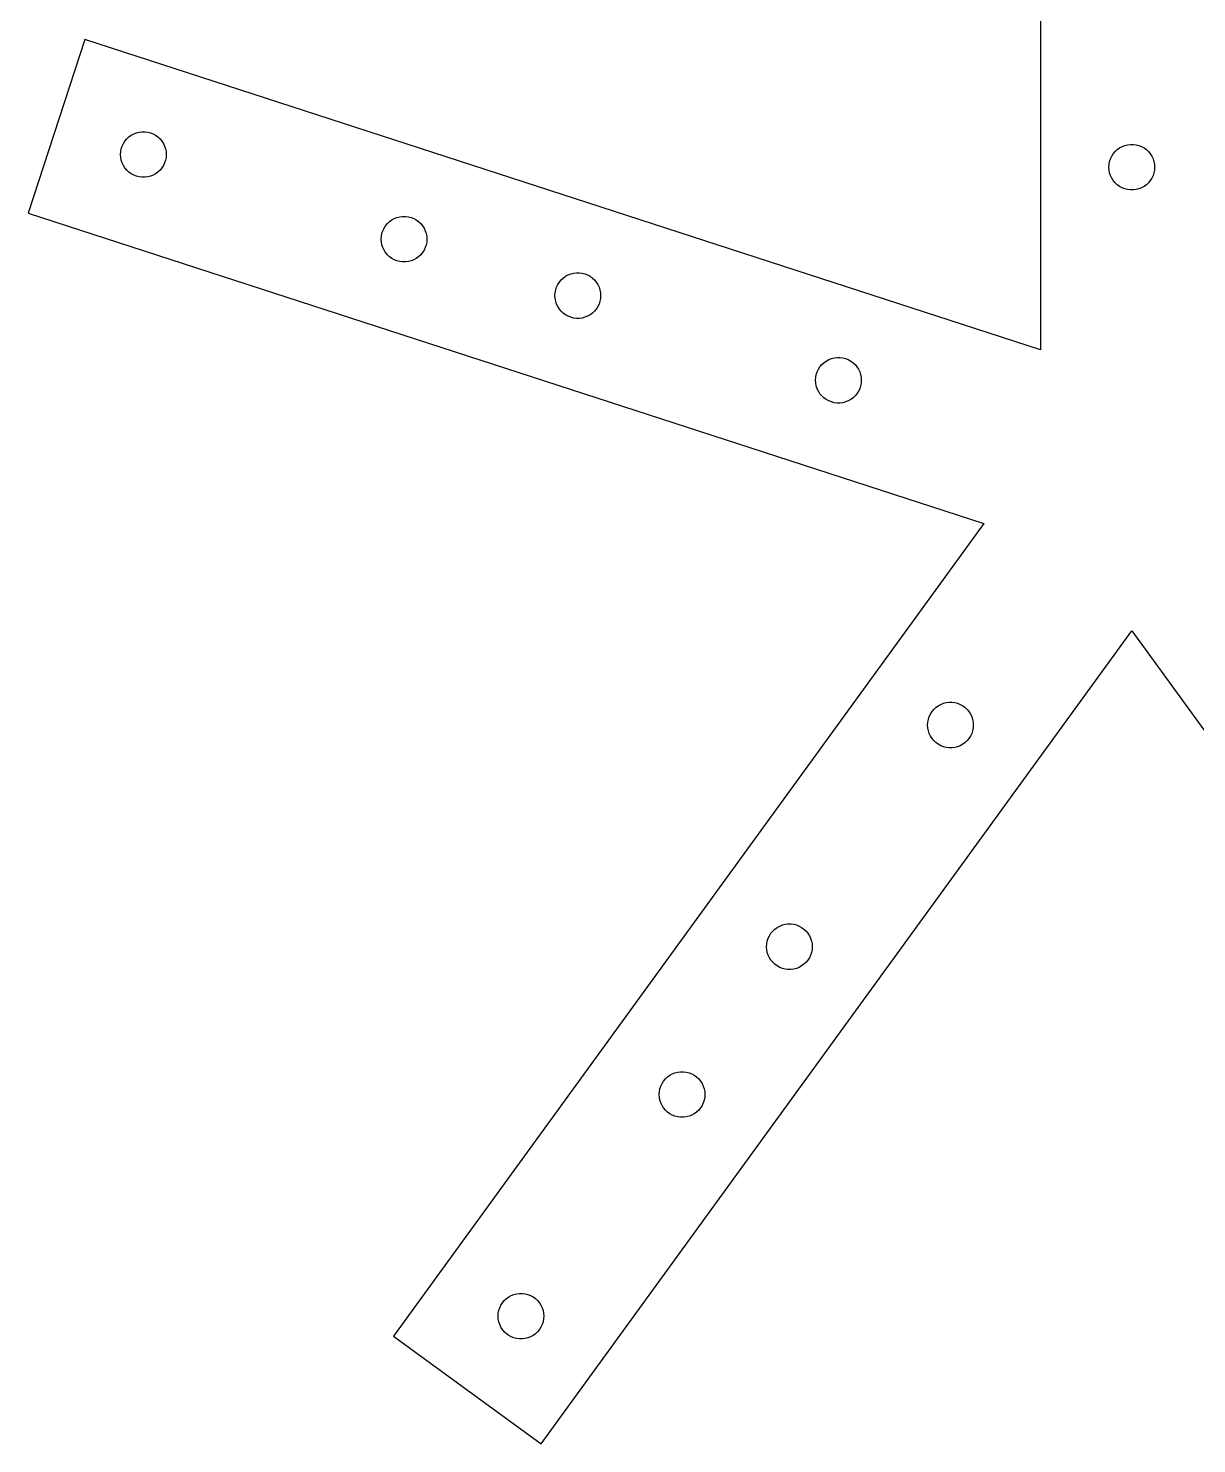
# Model space of a CAD drawing. Header units: metres. Extents: x 19 to 981, y 14 to 964.
# Drawn here: x 19.2 to 147.1, y 94 to 249 of the extents above; entities that cross this region are included whole.
import ezdxf

# ---------------------------------------------------------------- set-up
doc = ezdxf.new("R2010")
doc.units = ezdxf.units.M

msp = doc.modelspace()

# ---------------------------------------------------------------- linework, layer by layer
for p, q in [((130, 323.764), (130, 213.764)), ((25.3838, 247.756), (19.2035, 228.735)), ((130, 213.764), (25.3838, 247.756)), ((30.2106, 237.081), (30.4646, 237.266)), ((30.4646, 237.266), (30.7397, 237.417)), ((30.7397, 237.417), (31.0316, 237.533)), ((31.0316, 237.533), (31.3357, 237.611)), ((31.3357, 237.611), (31.6472, 237.65)), ((31.6472, 237.65), (31.9612, 237.65)), ((31.9612, 237.65), (32.2726, 237.611)), ((32.2726, 237.611), (32.5767, 237.533)), ((32.5767, 237.533), (32.8686, 237.417)), ((32.8686, 237.417), (33.1438, 237.266)), ((33.1438, 237.266), (33.3978, 237.081)), ((29.3239, 235.468), (29.3827, 235.777)), ((29.3827, 235.777), (29.4798, 236.075)), ((29.4798, 236.075), (29.6134, 236.359)), ((29.6134, 236.359), (29.7816, 236.624)), ((29.7816, 236.624), (29.9818, 236.866)), ((29.9818, 236.866), (30.2106, 237.081)), ((33.3978, 237.081), (33.6266, 236.866)), ((33.6266, 236.866), (33.8267, 236.624)), ((33.8267, 236.624), (33.995, 236.359)), ((33.995, 236.359), (34.1286, 236.075)), ((34.1286, 236.075), (34.2256, 235.777)), ((34.2256, 235.777), (34.2845, 235.468)), ((138.178, 235.475), (138.406, 235.69)), ((138.406, 235.69), (138.66, 235.875)), ((138.66, 235.875), (138.936, 236.026)), ((138.936, 236.026), (139.227, 236.141)), ((139.227, 236.141), (139.532, 236.22)), ((139.532, 236.22), (139.843, 236.259)), ((139.843, 236.259), (140.157, 236.259)), ((140.157, 236.259), (140.468, 236.22)), ((140.468, 236.22), (140.773, 236.141)), ((140.773, 236.141), (141.064, 236.026)), ((141.064, 236.026), (141.34, 235.875)), ((141.34, 235.875), (141.594, 235.69)), ((141.594, 235.69), (141.822, 235.475)), ((29.3042, 235.155), (29.3239, 235.468)), ((29.3239, 234.842), (29.3042, 235.155)), ((29.3827, 234.533), (29.3239, 234.842)), ((29.4798, 234.235), (29.3827, 234.533)), ((29.6134, 233.951), (29.4798, 234.235)), ((34.1286, 234.235), (33.995, 233.951)), ((34.2257, 234.533), (34.1286, 234.235)), ((34.2845, 234.842), (34.2257, 234.533)), ((34.2845, 235.468), (34.3042, 235.155)), ((34.3042, 235.155), (34.2845, 234.842)), ((137.5, 233.764), (137.52, 234.077)), ((137.52, 234.077), (137.579, 234.386)), ((137.579, 234.386), (137.676, 234.684)), ((137.676, 234.684), (137.809, 234.968)), ((137.809, 234.968), (137.977, 235.233)), ((137.977, 235.233), (138.178, 235.475)), ((141.822, 235.475), (142.023, 235.233)), ((142.023, 235.233), (142.191, 234.968)), ((142.191, 234.968), (142.324, 234.684)), ((142.324, 234.684), (142.421, 234.386)), ((142.421, 234.386), (142.48, 234.077)), ((142.48, 234.077), (142.5, 233.764)), ((29.7816, 233.685), (29.6134, 233.951)), ((29.9818, 233.444), (29.7816, 233.685)), ((30.2106, 233.229), (29.9818, 233.444)), ((30.4646, 233.044), (30.2106, 233.229)), ((30.7397, 232.893), (30.4646, 233.044)), ((31.0316, 232.777), (30.7397, 232.893)), ((31.3357, 232.699), (31.0316, 232.777)), ((31.6472, 232.66), (31.3357, 232.699)), ((31.9612, 232.66), (31.6472, 232.66)), ((32.2726, 232.699), (31.9612, 232.66)), ((32.5767, 232.777), (32.2726, 232.699)), ((32.8686, 232.893), (32.5767, 232.777)), ((33.1438, 233.044), (32.8686, 232.893)), ((33.3978, 233.229), (33.1438, 233.044)), ((33.6266, 233.444), (33.3978, 233.229)), ((33.8267, 233.685), (33.6266, 233.444)), ((33.995, 233.951), (33.8267, 233.685)), ((137.52, 233.45), (137.5, 233.764)), ((137.579, 233.142), (137.52, 233.45)), ((137.676, 232.844), (137.579, 233.142)), ((137.809, 232.559), (137.676, 232.844)), ((137.977, 232.294), (137.809, 232.559)), ((142.191, 232.559), (142.023, 232.294)), ((142.324, 232.844), (142.191, 232.559)), ((142.421, 233.142), (142.324, 232.844)), ((142.48, 233.45), (142.421, 233.142)), ((142.5, 233.764), (142.48, 233.45)), ((138.178, 232.052), (137.977, 232.294)), ((138.406, 231.838), (138.178, 232.052)), ((138.66, 231.653), (138.406, 231.838)), ((138.936, 231.502), (138.66, 231.653)), ((139.227, 231.386), (138.936, 231.502)), ((139.532, 231.308), (139.227, 231.386)), ((139.843, 231.269), (139.532, 231.308)), ((140.157, 231.269), (139.843, 231.269)), ((140.468, 231.308), (140.157, 231.269)), ((140.773, 231.386), (140.468, 231.308)), ((141.064, 231.502), (140.773, 231.386)), ((141.34, 231.653), (141.064, 231.502)), ((141.594, 231.838), (141.34, 231.653)), ((141.822, 232.052), (141.594, 231.838)), ((142.023, 232.294), (141.822, 232.052)), ((19.2035, 228.735), (123.82, 194.743)), ((58.7423, 227.811), (58.9963, 227.995)), ((58.9963, 227.995), (59.2714, 228.146)), ((59.2714, 228.146), (59.5633, 228.262)), ((59.5633, 228.262), (59.8674, 228.34)), ((59.8674, 228.34), (60.1789, 228.379)), ((60.1789, 228.379), (60.4929, 228.379)), ((60.4929, 228.379), (60.8043, 228.34)), ((60.8043, 228.34), (61.1084, 228.262)), ((61.1084, 228.262), (61.4003, 228.146)), ((61.4003, 228.146), (61.6754, 227.995)), ((61.6754, 227.995), (61.9294, 227.811)), ((57.8556, 226.198), (57.9144, 226.506)), ((57.9144, 226.506), (58.0114, 226.805)), ((58.0114, 226.805), (58.1451, 227.089)), ((58.1451, 227.089), (58.3134, 227.354)), ((58.3134, 227.354), (58.5135, 227.596)), ((58.5135, 227.596), (58.7423, 227.811)), ((61.9294, 227.811), (62.1583, 227.596)), ((62.1583, 227.596), (62.3584, 227.354)), ((62.3584, 227.354), (62.5267, 227.089)), ((62.5267, 227.089), (62.6603, 226.805)), ((62.6603, 226.805), (62.7574, 226.506)), ((62.7574, 226.506), (62.8162, 226.198)), ((57.8359, 225.884), (57.8556, 226.198)), ((57.8556, 225.571), (57.8359, 225.884)), ((57.9144, 225.263), (57.8556, 225.571)), ((58.0114, 224.964), (57.9144, 225.263)), ((58.1451, 224.68), (58.0114, 224.964)), ((62.6603, 224.964), (62.5267, 224.68)), ((62.7574, 225.263), (62.6603, 224.964)), ((62.8162, 225.571), (62.7574, 225.263)), ((62.8162, 226.198), (62.8359, 225.884)), ((62.8359, 225.884), (62.8162, 225.571)), ((58.3133, 224.415), (58.1451, 224.68)), ((58.5135, 224.173), (58.3133, 224.415)), ((58.7423, 223.958), (58.5135, 224.173)), ((58.9963, 223.774), (58.7423, 223.958)), ((59.2714, 223.622), (58.9963, 223.774)), ((59.5634, 223.507), (59.2714, 223.622)), ((59.8674, 223.429), (59.5634, 223.507)), ((60.1789, 223.389), (59.8674, 223.429)), ((60.4929, 223.389), (60.1789, 223.389)), ((60.8043, 223.429), (60.4929, 223.389)), ((61.1084, 223.507), (60.8043, 223.429)), ((61.4003, 223.622), (61.1084, 223.507)), ((61.6755, 223.774), (61.4003, 223.622)), ((61.9295, 223.958), (61.6755, 223.774)), ((62.1583, 224.173), (61.9295, 223.958)), ((62.3584, 224.415), (62.1583, 224.173)), ((62.5267, 224.68), (62.3584, 224.415)), ((77.5346, 221.415), (77.7635, 221.63)), ((77.7635, 221.63), (78.0175, 221.815)), ((78.0175, 221.815), (78.2926, 221.966)), ((78.2926, 221.966), (78.5845, 222.082)), ((78.5845, 222.082), (78.8886, 222.16)), ((78.8886, 222.16), (79.2, 222.199)), ((79.2, 222.199), (79.514, 222.199)), ((79.514, 222.199), (79.8255, 222.16)), ((79.8255, 222.16), (80.1296, 222.082)), ((80.1296, 222.082), (80.4215, 221.966)), ((80.4215, 221.966), (80.6966, 221.815)), ((80.6966, 221.815), (80.9506, 221.63)), ((80.9506, 221.63), (81.1794, 221.415)), ((76.8767, 220.017), (76.9356, 220.326)), ((76.9356, 220.326), (77.0326, 220.624)), ((77.0326, 220.624), (77.1662, 220.908)), ((77.1662, 220.908), (77.3345, 221.174)), ((77.3345, 221.174), (77.5346, 221.415)), ((81.1794, 221.415), (81.3796, 221.174)), ((81.3796, 221.174), (81.5478, 220.908)), ((81.5478, 220.908), (81.6815, 220.624)), ((81.6815, 220.624), (81.7785, 220.326)), ((81.7785, 220.326), (81.8373, 220.017)), ((76.857, 219.704), (76.8767, 220.017)), ((76.8767, 219.391), (76.857, 219.704)), ((76.9356, 219.082), (76.8767, 219.391)), ((77.0326, 218.784), (76.9356, 219.082)), ((77.1663, 218.5), (77.0326, 218.784)), ((81.6815, 218.784), (81.5478, 218.5)), ((81.7785, 219.082), (81.6815, 218.784)), ((81.8373, 219.391), (81.7785, 219.082)), ((81.8373, 220.017), (81.857, 219.704)), ((81.857, 219.704), (81.8373, 219.391)), ((77.3345, 218.235), (77.1663, 218.5)), ((77.5346, 217.993), (77.3345, 218.235)), ((77.7635, 217.778), (77.5346, 217.993)), ((78.0174, 217.593), (77.7635, 217.778)), ((78.2926, 217.442), (78.0174, 217.593)), ((78.5845, 217.326), (78.2926, 217.442)), ((78.8886, 217.248), (78.5845, 217.326)), ((79.2, 217.209), (78.8886, 217.248)), ((79.514, 217.209), (79.2, 217.209)), ((79.8255, 217.248), (79.514, 217.209)), ((80.1296, 217.326), (79.8255, 217.248)), ((80.4215, 217.442), (80.1296, 217.326)), ((80.6966, 217.593), (80.4215, 217.442)), ((80.9506, 217.778), (80.6966, 217.593)), ((81.1794, 217.993), (80.9506, 217.778)), ((81.3796, 218.235), (81.1794, 217.993)), ((81.5478, 218.5), (81.3796, 218.235)), ((106.066, 212.145), (106.295, 212.36)), ((106.295, 212.36), (106.549, 212.544)), ((106.549, 212.544), (106.824, 212.696)), ((106.824, 212.696), (107.116, 212.811)), ((107.116, 212.811), (107.42, 212.889)), ((107.42, 212.889), (107.732, 212.929)), ((107.732, 212.929), (108.046, 212.929)), ((108.046, 212.929), (108.357, 212.889)), ((108.357, 212.889), (108.661, 212.811)), ((108.661, 212.811), (108.953, 212.696)), ((108.953, 212.696), (109.228, 212.544)), ((109.228, 212.544), (109.482, 212.36)), ((109.482, 212.36), (109.711, 212.145)), ((105.408, 210.747), (105.467, 211.055)), ((105.467, 211.055), (105.564, 211.354)), ((105.564, 211.354), (105.698, 211.638)), ((105.698, 211.638), (105.866, 211.903)), ((105.866, 211.903), (106.066, 212.145)), ((109.711, 212.145), (109.911, 211.903)), ((109.911, 211.903), (110.079, 211.638)), ((110.079, 211.638), (110.213, 211.354)), ((110.213, 211.354), (110.31, 211.055)), ((110.31, 211.055), (110.369, 210.747)), ((105.389, 210.434), (105.408, 210.747)), ((105.408, 210.12), (105.389, 210.434)), ((105.467, 209.812), (105.408, 210.12)), ((105.564, 209.513), (105.467, 209.812)), ((105.698, 209.229), (105.564, 209.513)), ((105.866, 208.964), (105.698, 209.229)), ((110.079, 209.229), (109.911, 208.964)), ((110.213, 209.513), (110.079, 209.229)), ((110.31, 209.812), (110.213, 209.513)), ((110.369, 210.12), (110.31, 209.812)), ((110.369, 210.747), (110.389, 210.434)), ((110.389, 210.434), (110.369, 210.12)), ((106.066, 208.722), (105.866, 208.964)), ((106.295, 208.507), (106.066, 208.722)), ((106.549, 208.323), (106.295, 208.507)), ((106.824, 208.172), (106.549, 208.323)), ((107.116, 208.056), (106.824, 208.172)), ((107.42, 207.978), (107.116, 208.056)), ((107.732, 207.939), (107.42, 207.978)), ((108.046, 207.939), (107.732, 207.939)), ((108.357, 207.978), (108.046, 207.939)), ((108.661, 208.056), (108.357, 207.978)), ((108.953, 208.172), (108.661, 208.056)), ((109.228, 208.323), (108.953, 208.172)), ((109.482, 208.507), (109.228, 208.323)), ((109.711, 208.722), (109.482, 208.507)), ((109.911, 208.964), (109.711, 208.722)), ((123.82, 194.743), (59.1633, 105.751)), ((75.3436, 93.9951), (140, 182.987)), ((140, 182.987), (204.656, 93.9951)), ((119.382, 175.062), (119.686, 175.14)), ((119.686, 175.14), (119.997, 175.18)), ((119.997, 175.18), (120.311, 175.18)), ((120.311, 175.18), (120.623, 175.14)), ((120.623, 175.14), (120.927, 175.062)), ((117.733, 173.306), (117.83, 173.605)), ((117.83, 173.605), (117.963, 173.889)), ((117.963, 173.889), (118.132, 174.154)), ((118.132, 174.154), (118.332, 174.396)), ((118.332, 174.396), (118.561, 174.611)), ((118.561, 174.611), (118.815, 174.795)), ((118.815, 174.795), (119.09, 174.947)), ((119.09, 174.947), (119.382, 175.062)), ((120.927, 175.062), (121.219, 174.947)), ((121.219, 174.947), (121.494, 174.795)), ((121.494, 174.795), (121.748, 174.611)), ((121.748, 174.611), (121.977, 174.396)), ((121.977, 174.396), (122.177, 174.154)), ((122.177, 174.154), (122.345, 173.889)), ((122.345, 173.889), (122.479, 173.605)), ((122.479, 173.605), (122.576, 173.306)), ((117.654, 172.685), (117.674, 172.998)), ((117.674, 172.371), (117.654, 172.685)), ((117.674, 172.998), (117.733, 173.306)), ((117.733, 172.063), (117.674, 172.371)), ((117.83, 171.764), (117.733, 172.063)), ((122.576, 172.063), (122.479, 171.764)), ((122.576, 173.306), (122.634, 172.998)), ((122.634, 172.371), (122.576, 172.063)), ((122.634, 172.998), (122.654, 172.685)), ((122.654, 172.685), (122.634, 172.371)), ((117.963, 171.48), (117.83, 171.764)), ((118.132, 171.215), (117.963, 171.48)), ((118.332, 170.973), (118.132, 171.215)), ((118.561, 170.758), (118.332, 170.973)), ((118.815, 170.574), (118.561, 170.758)), ((119.09, 170.422), (118.815, 170.574)), ((121.494, 170.574), (121.219, 170.422)), ((121.748, 170.758), (121.494, 170.574)), ((121.977, 170.973), (121.748, 170.758)), ((122.177, 171.215), (121.977, 170.973)), ((122.345, 171.48), (122.177, 171.215)), ((122.479, 171.764), (122.345, 171.48)), ((119.382, 170.307), (119.09, 170.422)), ((119.686, 170.229), (119.382, 170.307)), ((119.997, 170.189), (119.686, 170.229)), ((120.311, 170.189), (119.997, 170.189)), ((120.623, 170.229), (120.311, 170.189)), ((120.927, 170.307), (120.623, 170.229)), ((121.219, 170.422), (120.927, 170.307)), ((100.698, 150.125), (100.927, 150.34)), ((100.927, 150.34), (101.181, 150.525)), ((101.181, 150.525), (101.456, 150.676)), ((101.456, 150.676), (101.748, 150.792)), ((101.748, 150.792), (102.052, 150.87)), ((102.052, 150.87), (102.364, 150.909)), ((102.364, 150.909), (102.678, 150.909)), ((102.678, 150.909), (102.989, 150.87)), ((102.989, 150.87), (103.293, 150.792)), ((103.293, 150.792), (103.585, 150.676)), ((103.585, 150.676), (103.86, 150.525)), ((103.86, 150.525), (104.114, 150.34)), ((104.114, 150.34), (104.343, 150.125)), ((100.04, 148.727), (100.099, 149.036)), ((100.099, 149.036), (100.196, 149.334)), ((100.196, 149.334), (100.33, 149.618)), ((100.33, 149.618), (100.498, 149.883)), ((100.498, 149.883), (100.698, 150.125)), ((104.343, 150.125), (104.543, 149.883)), ((104.543, 149.883), (104.711, 149.618)), ((104.711, 149.618), (104.845, 149.334)), ((104.845, 149.334), (104.942, 149.036)), ((104.942, 149.036), (105.001, 148.727)), ((100.021, 148.414), (100.04, 148.727)), ((100.04, 148.101), (100.021, 148.414)), ((100.099, 147.792), (100.04, 148.101)), ((100.196, 147.494), (100.099, 147.792)), ((100.33, 147.21), (100.196, 147.494)), ((104.845, 147.494), (104.711, 147.21)), ((104.942, 147.792), (104.845, 147.494)), ((105.001, 148.101), (104.942, 147.792)), ((105.001, 148.727), (105.021, 148.414)), ((105.021, 148.414), (105.001, 148.101)), ((100.498, 146.945), (100.33, 147.21)), ((100.698, 146.703), (100.498, 146.945)), ((100.927, 146.488), (100.698, 146.703)), ((101.181, 146.303), (100.927, 146.488)), ((101.456, 146.152), (101.181, 146.303)), ((101.748, 146.036), (101.456, 146.152)), ((102.052, 145.958), (101.748, 146.036)), ((102.364, 145.919), (102.052, 145.958)), ((102.678, 145.919), (102.364, 145.919)), ((102.989, 145.958), (102.678, 145.919)), ((103.293, 146.036), (102.989, 145.958)), ((103.585, 146.152), (103.293, 146.036)), ((103.86, 146.303), (103.585, 146.152)), ((104.114, 146.488), (103.86, 146.303)), ((104.343, 146.703), (104.114, 146.488)), ((104.543, 146.945), (104.343, 146.703)), ((104.711, 147.21), (104.543, 146.945)), ((88.4404, 133.154), (88.5741, 133.438)), ((88.5741, 133.438), (88.7423, 133.703)), ((88.7423, 133.703), (88.9424, 133.945)), ((88.9424, 133.945), (89.1713, 134.16)), ((89.1713, 134.16), (89.4253, 134.344)), ((89.4253, 134.344), (89.7004, 134.496)), ((89.7004, 134.496), (89.9923, 134.611)), ((89.9923, 134.611), (90.2964, 134.689)), ((90.2964, 134.689), (90.6079, 134.729)), ((90.6079, 134.729), (90.9219, 134.729)), ((90.9219, 134.729), (91.2333, 134.689)), ((91.2333, 134.689), (91.5374, 134.611)), ((91.5374, 134.611), (91.8293, 134.496)), ((91.8293, 134.496), (92.1044, 134.344)), ((92.1044, 134.344), (92.3584, 134.16)), ((92.3584, 134.16), (92.5873, 133.945)), ((92.5873, 133.945), (92.7874, 133.703)), ((92.7874, 133.703), (92.9556, 133.438)), ((92.9556, 133.438), (93.0893, 133.154)), ((88.2649, 132.234), (88.2846, 132.547)), ((88.2846, 131.92), (88.2649, 132.234)), ((88.2846, 132.547), (88.3434, 132.855)), ((88.3434, 131.612), (88.2846, 131.92)), ((88.3434, 132.855), (88.4404, 133.154)), ((93.0893, 133.154), (93.1863, 132.855)), ((93.1863, 132.855), (93.2452, 132.547)), ((93.2452, 131.92), (93.1863, 131.612)), ((93.2452, 132.547), (93.2649, 132.234)), ((93.2649, 132.234), (93.2452, 131.92)), ((88.4404, 131.313), (88.3434, 131.612)), ((88.5741, 131.029), (88.4404, 131.313)), ((88.7423, 130.764), (88.5741, 131.029)), ((88.9425, 130.522), (88.7423, 130.764)), ((89.1713, 130.307), (88.9425, 130.522)), ((89.4253, 130.123), (89.1713, 130.307)), ((92.3584, 130.307), (92.1044, 130.123)), ((92.5873, 130.522), (92.3584, 130.307)), ((92.7874, 130.764), (92.5873, 130.522)), ((92.9556, 131.029), (92.7874, 130.764)), ((93.0893, 131.313), (92.9556, 131.029)), ((93.1863, 131.612), (93.0893, 131.313)), ((89.7004, 129.972), (89.4253, 130.123)), ((89.9923, 129.856), (89.7004, 129.972)), ((90.2964, 129.778), (89.9923, 129.856)), ((90.6079, 129.739), (90.2964, 129.778)), ((90.9218, 129.739), (90.6079, 129.739)), ((91.2333, 129.778), (90.9218, 129.739)), ((91.5374, 129.856), (91.2333, 129.778)), ((91.8293, 129.972), (91.5374, 129.856)), ((92.1044, 130.123), (91.8293, 129.972)), ((71.5378, 109.889), (71.7917, 110.074)), ((71.7917, 110.074), (72.0669, 110.225)), ((72.0669, 110.225), (72.3588, 110.341)), ((72.3588, 110.341), (72.6629, 110.419)), ((72.6629, 110.419), (72.9743, 110.458)), ((72.9743, 110.458), (73.2883, 110.458)), ((73.2883, 110.458), (73.5998, 110.419)), ((73.5998, 110.419), (73.9039, 110.341)), ((73.9039, 110.341), (74.1958, 110.225)), ((74.1958, 110.225), (74.4709, 110.074)), ((74.4709, 110.074), (74.7249, 109.889)), ((70.651, 108.276), (70.7099, 108.585)), ((70.7099, 108.585), (70.8069, 108.883)), ((70.8069, 108.883), (70.9406, 109.168)), ((70.9406, 109.168), (71.1088, 109.433)), ((71.1088, 109.433), (71.3089, 109.675)), ((71.3089, 109.675), (71.5378, 109.889)), ((74.7249, 109.889), (74.9537, 109.675)), ((74.9537, 109.675), (75.1539, 109.433)), ((75.1539, 109.433), (75.3221, 109.168)), ((75.3221, 109.168), (75.4557, 108.883)), ((75.4557, 108.883), (75.5528, 108.585)), ((75.5528, 108.585), (75.6116, 108.276)), ((70.6313, 107.963), (70.651, 108.276)), ((70.651, 107.65), (70.6313, 107.963)), ((70.7099, 107.341), (70.651, 107.65)), ((70.8069, 107.043), (70.7099, 107.341)), ((70.9406, 106.759), (70.8069, 107.043)), ((75.4557, 107.043), (75.3221, 106.759)), ((75.5528, 107.341), (75.4557, 107.043)), ((75.6116, 107.65), (75.5528, 107.341)), ((75.6116, 108.276), (75.6313, 107.963)), ((75.6313, 107.963), (75.6116, 107.65)), ((59.1633, 105.751), (75.3436, 93.9951)), ((71.1088, 106.494), (70.9406, 106.759)), ((71.3089, 106.252), (71.1088, 106.494)), ((71.5378, 106.037), (71.3089, 106.252)), ((71.7917, 105.852), (71.5378, 106.037)), ((72.0669, 105.701), (71.7917, 105.852)), ((72.3588, 105.586), (72.0669, 105.701)), ((72.6629, 105.507), (72.3588, 105.586)), ((72.9743, 105.468), (72.6629, 105.507)), ((73.2883, 105.468), (72.9743, 105.468)), ((73.5998, 105.507), (73.2883, 105.468)), ((73.9039, 105.586), (73.5998, 105.507)), ((74.1958, 105.701), (73.9039, 105.586)), ((74.4709, 105.852), (74.1958, 105.701)), ((74.7249, 106.037), (74.4709, 105.852)), ((74.9537, 106.252), (74.7249, 106.037)), ((75.1539, 106.494), (74.9537, 106.252)), ((75.3221, 106.759), (75.1539, 106.494))]:
    msp.add_line(p, q)

doc.saveas('drawing.dxf')
